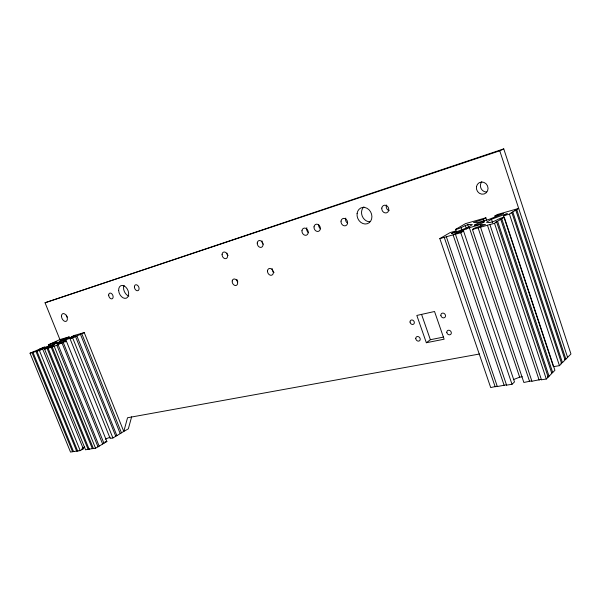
<?xml version="1.0" encoding="UTF-8"?>
<svg xmlns="http://www.w3.org/2000/svg" width="601" height="601" viewBox="0 0 601 601"><rect width="100%" height="100%" fill="white"/><g stroke="black" fill="none" stroke-linecap="round" stroke-linejoin="round"><path stroke-width="0.9" d="M506.508 384.94L455.408 234.157L446.355 236.779L497.335 386.548L506.297 384.828M131.642 416.816L128.336 428.821L120.177 433.546L80.436 334.269L84.238 332.601L123.791 431.518L127.54 417.748L479.538 354.004M480.349 227.268L489.883 224.511L541.441 379.772L540.78 379.464L531.915 381.237L480.507 227.133L472.439 229.484L523.869 382.476L531.269 380.929L531.915 381.237M497.335 386.548L496.772 386.24L490.694 387.57L439.827 238.605L450.187 232.557L455.746 230.987L451.509 233.473L454.01 232.767L467.285 227.689L472.394 224.661C466.045 223.234 461.636 228.703 455.656 229.364L456.55 232.016M541.441 379.772L546.301 379.028L548.172 377.127L496.636 222.002L495.817 222.152L500.791 219.44L551.823 373.416L549.051 376.234L547.766 376.617M551.485 372.913L552.695 372.53L554.911 370.284L504.292 217.284C497.913 217.998 493.263 223.805 486.464 222.272L491.468 219.252L507.394 213.415L503.495 215.804L553.408 366.648L559.448 365.671L561.604 363.485L511.894 212.611L511.158 212.739L515.808 210.192L565.053 359.976L562.438 362.643L561.033 363.132M564.632 359.518L565.872 359.15L570.95 353.989L503.758 148.89L45.052 302.761L60.145 340.121M506.38 385.158L512.007 384.294L514.486 381.928L463.566 231.085L454.807 233.541L469.358 227.704L480.454 224.579L485.473 224.541L475.196 227.824L472.439 229.484M426.342 342.728L444.124 339.204L434.538 311.506L416.824 315.442L426.342 342.728L430.376 339.715L443.658 337.063M446.355 236.779L439.827 238.605M48.08 348.167L52.527 346.837L52.197 347.01L93.403 448.594L93.696 448.316L89.151 449.248L48.08 348.167L48.418 347.964L44.587 349.143L85.552 449.803L89.451 448.97L89.151 449.248M489.732 224.646L494.51 223.309L496.636 222.002M500.791 219.44L500.055 219.568L504.292 217.284M503.495 215.804L509.445 214.114L511.894 212.611M515.808 210.192L514.997 210.35L518.686 208.427L497.222 214.557L494.691 216.09L503.54 213.565L489.244 219.29L478.253 222.408L473.543 222.483L483.309 219.335L485.871 217.802L486.765 220.477M32.98 352.389L37.292 351.097L36.954 351.277L77.664 451.013L77.972 450.735L73.562 451.644L32.98 352.389L33.325 352.186L30.05 353.208L70.535 452.11L73.87 451.366L73.562 451.644M455.242 234.292L460.779 232.745L463.566 231.085M93.403 448.594L95.559 448.263L98.001 446.813L56.802 345.169L66.29 340.88L106.873 441.555L102.621 443.959L61.971 342.878M98.001 446.813L102.801 443.966M66.29 340.88L57.516 344.245L58.462 343.066L64.532 340.271L74.855 336.455L70.024 338.686L110.163 438.422L112.898 437.979L115.768 436.281L75.538 336.552L80.624 334.269M115.768 436.281L120.388 433.539M77.664 451.013L80.211 450.622L83.306 448.812L42.694 349.083L38.78 350.18L54.345 344.636L53.354 345.823L44.587 349.143M455.656 229.364L465.459 223.64L485.871 217.802M45.052 302.761L499.769 150.813L503.758 148.89M52.197 347.01L56.877 345.229M70.024 338.686L75.718 336.53M36.954 351.277L42.694 349.083M30.05 353.208L44.542 347.025L39.606 349.279C45.3 346.875 52.167 345.665 56.862 341.578L48.388 344.824L49.094 346.559M48.388 344.824L59.912 339.55L69.318 336.86L60.874 340.053L59.98 341.165L75.418 335.659L71.406 336.808L74.509 335.381L84.238 332.601M513.615 379.531L519.655 377.165L522.261 376.752M82.292 447.993L84.733 447.046M105.34 439.083L110.238 437.19M105.047 441.84L106.873 441.555M81.691 449.06L83.306 448.812M548.172 377.127L547.413 377.15M561.604 363.485L561.094 363.522M551.823 373.416L551.312 373.446M39.418 350.586L80.211 450.622M36 351.54L76.68 451.163M32.033 352.652L72.586 451.794M51.205 347.288L92.381 448.752M49.372 346.033L50.078 347.776M47.096 348.437L88.144 449.405M63.188 342.315L103.95 443.29M58.102 344.666L99.157 446.13M54.285 346.431L95.559 448.263M72.676 337.935L112.898 437.979M64.532 340.271L65.239 342.007M81.789 333.728L121.485 432.885M76.905 335.982L116.879 435.62M421.549 314.353L430.376 339.715M453.101 234.893L504.201 385.496M444.244 237.365L495.194 386.879M461.177 227.794L461.778 229.574M460.779 232.745L512.007 384.294M469.358 227.704L519.655 377.165M467.736 224.691L468.63 227.351M465.272 225.398L466.466 228.951M487.471 225.277L539.15 380.125M483.309 219.335L483.903 221.108M480.454 224.579L481.048 226.352M478.126 227.892L529.654 381.582M497.636 221.386L549.051 376.234M494.51 223.309L546.301 379.028M491.468 219.252L492.655 222.813M509.445 214.114L559.448 365.671M501.775 218.832L552.695 372.53M499.769 150.813L567.592 357.407M516.74 209.621L565.872 359.15M512.833 212.025L562.438 362.643M320.626 228.808A3.741 3.05 66.4 0 1 318.65 224.721M308.591 232.662A3.726 3.013 66.3 0 1 306.81 227.719M347.588 223.174A3.816 3.193 66.2 0 1 345.793 218.103M389.185 210.666A3.952 3.426 66.3 0 1 386.481 205.024M369.833 221.807A8.467 7.204 66.2 0 1 362.208 216.067A8.467 7.204 66.2 0 1 363.936 206.804M237.816 281.846A3.418 2.562 64.2 0 1 236.907 279.412M228.102 255.493A3.463 2.599 66.2 0 1 226.938 253.119M263.223 244.216A3.553 2.757 66.3 0 1 261.998 240.888M486.66 192.019A6.138 5.74 63.7 0 1 481.04 188.413A6.138 5.74 63.7 0 1 481.799 181.795M274.064 272.456A3.561 2.757 64 0 1 272.163 268.572M128.869 296.053A6.769 4.56 65.6 0 1 124.031 285.407M67.259 317.14A4.169 2.622 65.1 0 1 66.463 315.149M60.528 341.616L53.857 344.23L60.528 341.616M314.015 226.847A3.764 3.058 66.3 0 0 318.44 231.362A3.764 3.058 66.3 0 0 319.078 225.247A3.764 3.058 66.3 0 0 314.015 226.847M440.864 315.33A2.547 2.179 50.1 0 0 444.545 317.636A2.547 2.179 50.1 0 0 444.169 313.482A2.547 2.179 50.1 0 0 440.864 315.33M301.957 230.716A3.749 3.02 66.2 0 0 306.345 235.216A3.749 3.02 66.2 0 0 306.946 229.139A3.749 3.02 66.2 0 0 301.957 230.716M446.821 332.353A2.464 2.081 48.4 0 0 450.374 334.607A2.464 2.081 48.4 0 0 450.021 330.625A2.464 2.081 48.4 0 0 446.821 332.353M410.047 322.061A2.396 1.998 52.6 0 0 413.458 324.247A2.396 1.998 52.6 0 0 413.067 320.341A2.396 1.998 52.6 0 0 410.047 322.061M415.779 338.633A2.479 2.058 50.9 0 0 419.31 340.917A2.479 2.058 50.9 0 0 418.92 336.913A2.479 2.058 50.9 0 0 415.779 338.633M341.015 221.13A3.846 3.2 66.1 0 0 345.583 225.736A3.846 3.2 66.1 0 0 346.311 219.47A3.846 3.2 66.1 0 0 341.015 221.13M381.8 208.081A3.982 3.433 66.2 0 0 386.586 212.822A3.982 3.433 66.2 0 0 387.48 206.301A3.982 3.433 66.2 0 0 381.8 208.081M357.092 213.52A8.527 7.22 66.1 0 0 367.249 223.73A8.527 7.22 66.1 0 0 369.059 209.809A8.527 7.22 66.1 0 0 357.092 213.52M257.236 243.014A3.576 2.757 66.2 0 0 261.367 247.327A3.576 2.757 66.2 0 0 261.803 241.564A3.576 2.757 66.2 0 0 257.236 243.014M232.226 280.877A3.441 2.562 64.2 0 0 235.78 285.535A3.441 2.562 64.2 0 0 236.749 280.366A3.441 2.562 64.2 0 0 232.226 280.877M267.49 270.856A3.583 2.765 64 0 0 271.644 275.22A3.583 2.765 64 0 0 272.118 269.518A3.583 2.765 64 0 0 267.49 270.856M222.077 254.381A3.486 2.599 66.1 0 0 226.051 258.595A3.486 2.599 66.1 0 0 226.374 253.013A3.486 2.599 66.1 0 0 222.077 254.381M476.465 186.641A6.183 5.762 63.6 0 0 484.136 193.98A6.183 5.762 63.6 0 0 486.029 183.726A6.183 5.762 63.6 0 0 476.465 186.641M118.652 290.418A6.806 4.56 65.5 0 0 126.458 298.111A6.806 4.56 65.5 0 0 125.857 287.195A6.806 4.56 65.5 0 0 118.652 290.418M134.391 286.835A3.155 2.141 65.6 0 0 137.877 290.681A3.155 2.141 65.6 0 0 137.945 285.715A3.155 2.141 65.6 0 0 134.391 286.835M108.668 295.083A3.073 2.028 65.5 0 0 112.026 298.825A3.073 2.028 65.5 0 0 112.026 294.024A3.073 2.028 65.5 0 0 108.668 295.083M61.475 316.231A4.192 2.614 65.1 0 0 65.982 321.392A4.192 2.614 65.1 0 0 65.832 314.901A4.192 2.614 65.1 0 0 61.475 316.231M476.052 225.082A5.484 0.593 -18.9 0 0 484.466 221.852A5.484 0.593 -18.9 0 0 477.54 223.512A5.484 0.593 -18.9 0 0 476.052 225.082"/></g></svg>
